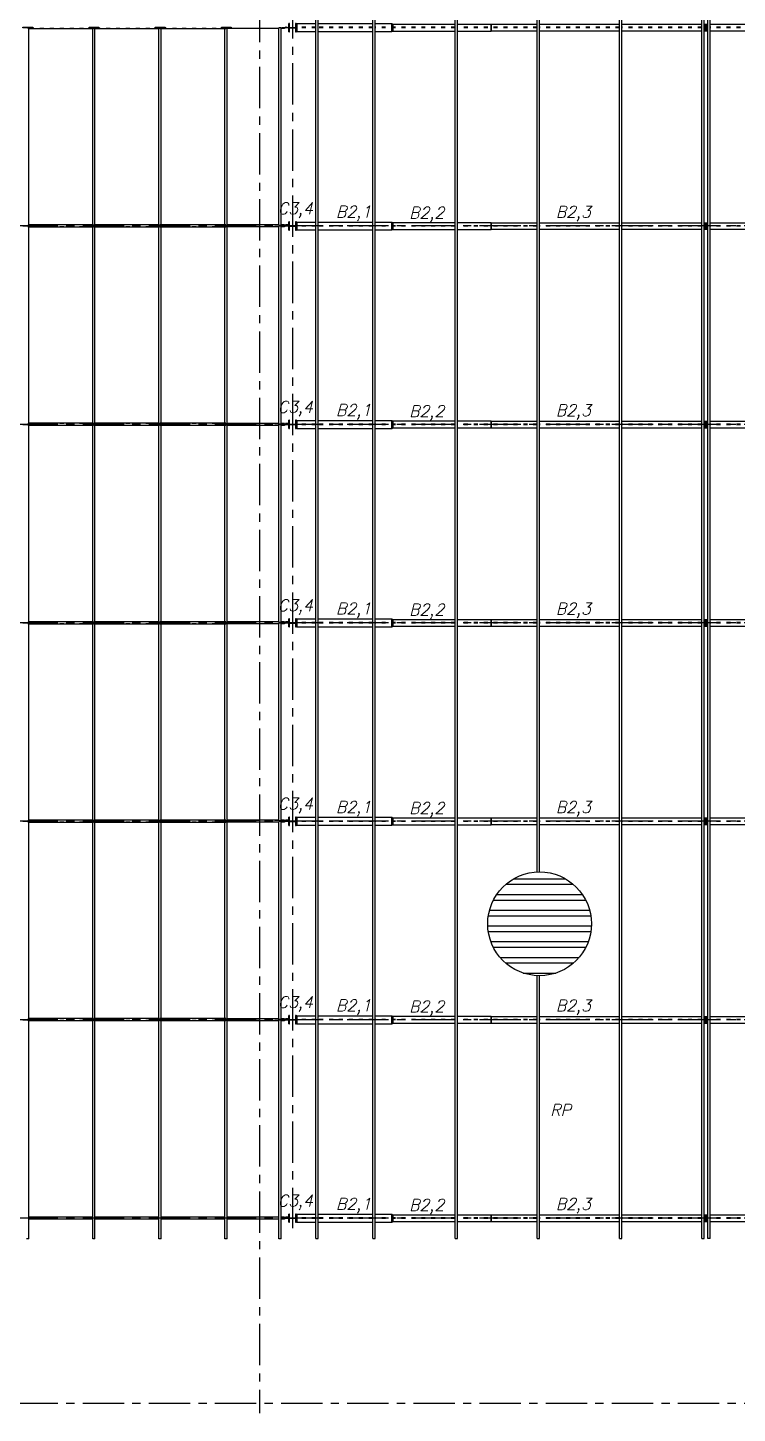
# Model space of a CAD drawing. Header units: inches. Extents: x -15 to 1885144, y -42615 to 866270.
# Drawn here: x 1692024 to 1713481, y 322515 to 364410 of the extents above; entities that cross this region are included whole.
import ezdxf

# ---------------------------------------------------------------- set-up
doc = ezdxf.new("R2010")
doc.units = ezdxf.units.IN
doc.header["$LTSCALE"] = 100
doc.header["$MEASUREMENT"] = 0
for name, pattern in [('CENTER', [2, 1.25, -0.25, 0.25, -0.25]), ('dash line', [30, 12, -18]), ('PHANTOM2', [1.25, 0.625, -0.125, 0.125, -0.125, 0.125, -0.125])]:
    doc.linetypes.add(name, pattern=pattern)
for name, color, linetype in [('axis', 8, 'PHANTOM2'), ('columns', 2, 'Continuous'), ('layout', 7, 'Continuous'), ('purlins', 4, 'Continuous'), ('text', 3, 'Continuous')]:
    doc.layers.add(name, color=color, linetype=linetype)
doc.styles.add('TEXT-3', font='ITALICT.shx', dxfattribs={"height": 350})

# ---------------------------------------------------------------- blocks, each defined once
blk = doc.blocks.new('*U1088')
at = {"layer": 'columns', "ltscale": 0.01}
for p, q in [((-110, 125), (-110, -125)), ((-90, 125), (-110, 125)), ((-110, -125), (-110, 125)), ((-90, -125), (-90, 125)), ((-90, 5), (90, 5)), ((-90, 5), (90, 5)), ((0, -5), (0, 5)), ((0, -5), (0, 5)), ((90, 125), (90, -125)), ((110, 125), (90, 125)), ((110, -125), (110, 125)), ((110, 125), (110, -125)), ((-110, -125), (-90, -125)), ((-90, -5), (90, -5)), ((-90, -5), (90, -5)), ((90, -125), (110, -125))]:
    blk.add_line(p, q, dxfattribs=at)
blk = doc.blocks.new('*U1089')
at = {"layer": 'columns', "color": 0, "linetype": 'ByBlock', "lineweight": -2, "transparency": 16777216}
for p in [(0, -24000), (0, -30000), (0, -36000), (0, -42000), (0, -48000), (0, -54000), (0, -60000)]:
    blk.add_blockref('*U1088', p, dxfattribs=at)
blk = doc.blocks.new('*U1117')
at = {"layer": 'layout', "ltscale": 0.01}
for p, q in [((150, 10), (-150, 10)), ((-150, 10), (-150, -10)), ((150, -10), (150, 10)), ((-150, -10), (150, -10))]:
    blk.add_line(p, q, dxfattribs=at)
blk = doc.blocks.new('*U1118')
at = {"layer": 'layout', "color": 0, "linetype": 'ByBlock', "lineweight": -2, "transparency": 16777216}
for p in [(0, 0), (2000, 0), (4000, 0), (6000, 0), (8000, 0), (10000, 0), (12000, 0), (14000, 0), (16000, 0), (18000, 0)]:
    blk.add_blockref('*U1117', p, dxfattribs=at)
blk = doc.blocks.new('*U1121')
at = {"layer": 'layout', "ltscale": 0.01}
for p, q in [((150, 10), (-150, 10)), ((-150, 10), (-150, -10)), ((150, -10), (150, 10)), ((-150, -10), (150, -10))]:
    blk.add_line(p, q, dxfattribs=at)
blk = doc.blocks.new('*U1122')
at = {"layer": 'layout', "color": 0, "linetype": 'ByBlock', "lineweight": -2, "transparency": 16777216}
for p in [(0, 0), (2000, 0), (4000, 0), (6000, 0), (8000, 0), (10000, 0), (12000, 0), (14000, 0), (16000, 0), (18000, 0)]:
    blk.add_blockref('*U1121', p, dxfattribs=at)
blk = doc.blocks.new('*U1125')
at = {"layer": 'layout', "ltscale": 0.01}
for p, q in [((150, 10), (-150, 10)), ((-150, 10), (-150, -10)), ((150, -10), (150, 10)), ((-150, -10), (150, -10))]:
    blk.add_line(p, q, dxfattribs=at)
blk = doc.blocks.new('*U1126')
at = {"layer": 'layout', "color": 0, "linetype": 'ByBlock', "lineweight": -2, "transparency": 16777216}
for p in [(0, 0), (2000, 0), (4000, 0), (6000, 0), (8000, 0), (10000, 0), (12000, 0), (14000, 0), (16000, 0), (18000, 0)]:
    blk.add_blockref('*U1125', p, dxfattribs=at)
blk = doc.blocks.new('*U1129')
at = {"layer": 'layout', "ltscale": 0.01}
for p, q in [((150, 10), (-150, 10)), ((-150, 10), (-150, -10)), ((150, -10), (150, 10)), ((-150, -10), (150, -10))]:
    blk.add_line(p, q, dxfattribs=at)
blk = doc.blocks.new('*U1130')
at = {"layer": 'layout', "color": 0, "linetype": 'ByBlock', "lineweight": -2, "transparency": 16777216}
for p in [(0, 0), (2000, 0), (4000, 0), (6000, 0), (8000, 0), (10000, 0), (12000, 0), (14000, 0), (16000, 0), (18000, 0)]:
    blk.add_blockref('*U1129', p, dxfattribs=at)
blk = doc.blocks.new('*U1133')
at = {"layer": 'layout', "ltscale": 0.01}
for p, q in [((150, 10), (-150, 10)), ((-150, 10), (-150, -10)), ((150, -10), (150, 10)), ((-150, -10), (150, -10))]:
    blk.add_line(p, q, dxfattribs=at)
blk = doc.blocks.new('*U1134')
at = {"layer": 'layout', "color": 0, "linetype": 'ByBlock', "lineweight": -2, "transparency": 16777216}
for p in [(0, 0), (2000, 0), (4000, 0), (6000, 0), (8000, 0), (10000, 0), (12000, 0), (14000, 0), (16000, 0), (18000, 0)]:
    blk.add_blockref('*U1133', p, dxfattribs=at)
blk = doc.blocks.new('*U1137')
at = {"layer": 'layout', "ltscale": 0.01}
for p, q in [((150, 10), (-150, 10)), ((-150, 10), (-150, -10)), ((150, -10), (150, 10)), ((-150, -10), (150, -10))]:
    blk.add_line(p, q, dxfattribs=at)
blk = doc.blocks.new('*U1138')
at = {"layer": 'layout', "color": 0, "linetype": 'ByBlock', "lineweight": -2, "transparency": 16777216}
for p in [(0, 0), (2000, 0), (4000, 0), (6000, 0), (8000, 0), (10000, 0), (12000, 0), (14000, 0), (16000, 0), (18000, 0)]:
    blk.add_blockref('*U1137', p, dxfattribs=at)
blk = doc.blocks.new('*U1161')
at = {"layer": 'purlins', "ltscale": 0.01}
blk.add_line((-35, 0), (35, 0), dxfattribs=at)
blk = doc.blocks.new('*U1162')
at = {"layer": 'purlins', "color": 0, "linetype": 'ByBlock', "lineweight": -2, "transparency": 16777216}
for p in [(0, 0), (2000, 0), (4000, 0), (6000, 0), (8000, 0), (10000, 0), (12000, 0), (14000, 0), (16000, 0)]:
    blk.add_blockref('*U1161', p, dxfattribs=at)
blk = doc.blocks.new('*U1166')
at = {"layer": 'layout', "ltscale": 0.1}
h = blk.add_hatch(dxfattribs=at)
h.set_pattern_fill('ANSI31', color=256)
h.set_pattern_definition([(45, (-1712454.37814, -394014.69525), (-0.088388347648, 0.088388347648), [])])
h.paths.add_polyline_path([(-12290, 85), (-12310, 85), (-12310, 65), (-12290, 65)])
h.paths.add_polyline_path([(-12290, 0), (-12310, 0), (-12310, -10), (-12290, -10)])
h.paths.add_polyline_path([(-12290, 10), (-12310, 10), (-12310, 0), (-12290, 0)])
h.paths.add_polyline_path([(-12290, -65), (-12310, -65), (-12310, -85), (-12290, -85)])
h = blk.add_hatch(color=256, dxfattribs=at)
h.dxf.hatch_style = 1
h.paths.add_polyline_path([(60, 70), (60, 50), (80, 50), (80, 70)])
h.paths.add_polyline_path([(80, -70), (80, -50), (60, -50), (60, -70)])
h = blk.add_hatch(color=256, dxfattribs=at)
h.dxf.hatch_style = 1
h.paths.add_polyline_path([(80, 70), (80, 50), (100, 50), (100, 70)])
h.paths.add_polyline_path([(100, -70), (100, -50), (80, -50), (80, -70)])
h = blk.add_hatch(dxfattribs=at)
h.set_pattern_fill('ANSI31', color=256, angle=-90)
h.set_pattern_definition([(315, (-381960.44354, 1724659.1123), (0.088388347648, 0.088388347648), [])])
h.paths.add_polyline_path([(12310, 65), (12310, 85), (12290, 85), (12290, 65)])
h.paths.add_polyline_path([(12290, -10), (12310, -10), (12310, 10), (12290, 10)])
h.paths.add_polyline_path([(12310, -65), (12290, -65), (12290, -85), (12310, -85)])
for p, q in [((-12310, -125), (-12310, 125)), ((-12310, 125), (-12290, 125)), ((-12290, 85), (-12310, 85)), ((-12290, 65), (-12310, 65)), ((-12290, 10), (-12310, 10)), ((-12290, 125), (-12290, -125)), ((60, -100), (60, 100)), ((60, 100), (80, 100)), ((60, 70), (80, 70)), ((60, 50), (80, 50)), ((80, 100), (80, -100)), ((80, -100), (80, 100)), ((80, 100), (100, 100)), ((80, 70), (100, 70)), ((80, 50), (100, 50)), ((100, 100), (100, -100)), ((12290, -120), (12290, 120)), ((12310, 85), (12290, 85)), ((12310, 65), (12290, 65)), ((12310, 10), (12290, 10)), ((12310, 120), (12310, -120)), ((-12290, -10), (-12310, -10)), ((-12290, -65), (-12310, -65)), ((-12290, -85), (-12310, -85)), ((-12290, -125), (-12310, -125)), ((60, -50), (80, -50)), ((60, -70), (80, -70)), ((80, -100), (60, -100)), ((80, -50), (100, -50)), ((80, -70), (100, -70)), ((100, -100), (80, -100)), ((12310, -10), (12290, -10)), ((12310, -65), (12290, -65)), ((12310, -85), (12290, -85))]:
    blk.add_line(p, q, dxfattribs=at)
at = {"layer": 'layout', "ltscale": 0.01}
for p, q in [((-12290, 120), (-11721, 120)), ((-11651, 120), (-9998, 120)), ((-9928, 120), (-9420, 120)), ((-9420, 120), (-9394, 105)), ((-9420, -120), (-9420, 120)), ((-9394, 105), (-7507, 105)), ((-9394, 105), (-9394, -105)), ((-7438, 105), (-6420, 105)), ((-6420, 105), (-6411, 100)), ((-6420, 105), (-6420, -105)), ((-6411, 100), (-5021, 100)), ((-6411, -100), (-6411, 100)), ((-4951, 100), (-2532, 100)), ((-2462, 100), (-44, 100)), ((26, 100), (134, 100)), ((80, -100), (80, 100)), ((203, 100), (2622, 100)), ((2692, 100), (5111, 100)), ((5181, 100), (5571, 100)), ((5580, 105), (5571, 100)), ((5571, 100), (5571, -100)), ((7599, 105), (5580, 105)), ((5580, -105), (5580, 105)), ((9554, 105), (7669, 105)), ((9580, 120), (9554, 105)), ((9554, 105), (9554, -105)), ((10088, 120), (9580, 120)), ((9580, 120), (9580, -120)), ((12150, 120), (10158, 120)), ((12310, 120), (12220, 120)), ((-12290, -120), (-11721, -120)), ((-11651, -120), (-9998, -120)), ((-9928, -120), (-9420, -120)), ((-9420, -120), (-9394, -105)), ((-9394, -105), (-7507, -105)), ((-7438, -105), (-6420, -105)), ((-6420, -105), (-6411, -100)), ((-6411, -100), (-5021, -100)), ((-4951, -100), (-2532, -100)), ((-2462, -100), (-44, -100)), ((26, -100), (134, -100)), ((203, -100), (2622, -100)), ((2692, -100), (5111, -100)), ((5181, -100), (5571, -100)), ((5580, -105), (5571, -100)), ((7599, -105), (5580, -105)), ((9554, -105), (7669, -105)), ((9580, -120), (9554, -105)), ((10088, -120), (9580, -120)), ((12150, -120), (10158, -120)), ((12310, -120), (12220, -120))]:
    blk.add_line(p, q, dxfattribs=at)
at = {"layer": 'layout', "linetype": 'dash line', "ltscale": 0.1}
for p, q in [((-11721, 7), (-12290, 7)), ((-9998, 7), (-11651, 7)), ((-7507, 7), (-9928, 7)), ((-5021, 7), (-7438, 7)), ((-2532, 7), (-4951, 7)), ((-44, 7), (-2462, 7)), ((60, 7), (26, 7)), ((134, 7), (100, 7)), ((2622, 7), (203, 7)), ((5111, 7), (2692, 7)), ((7599, 7), (5181, 7)), ((10088, 7), (7669, 7)), ((12150, 7), (10158, 7)), ((12310, 7), (12220, 7)), ((-11721, -8), (-12290, -8)), ((-9998, -8), (-11651, -8)), ((-7507, -8), (-9928, -8)), ((-5021, -8), (-7438, -8)), ((-2532, -8), (-4951, -8)), ((-44, -8), (-2462, -8)), ((60, -8), (26, -8)), ((134, -8), (100, -8)), ((2622, -8), (203, -8)), ((5111, -8), (2692, -8)), ((7599, -8), (5181, -8)), ((10088, -8), (7669, -8)), ((12150, -8), (10158, -8)), ((12310, -8), (12220, -8))]:
    blk.add_line(p, q, dxfattribs=at)
blk = doc.blocks.new('*U1167')
at = {"layer": 'layout', "color": 0, "linetype": 'ByBlock', "lineweight": -2, "transparency": 16777216}
for p in [(0, -24000), (0, -30000), (0, -36000), (0, -42000), (0, -48000), (0, -54000), (0, -60000)]:
    blk.add_blockref('*U1166', p, dxfattribs=at)
blk = doc.blocks.new('*U1172')
at = {"layer": 'text', "linetype": 'Continuous', "style": 'TEXT-3'}
for s, p in [('C3,4', (-12215, -77)), ('B2,1', (-10452, -173)), ('B2,2', (-8243, -206)), ('B2,3', (-3808, -178)), ('B2,4', (3380, -125)), ('B2,5', (6810, -177)), ('B2,1', (10981, -173))]:
    blk.add_text(s, height=350, dxfattribs=at).set_placement(p)
blk = doc.blocks.new('*U1173')
at = {"layer": 'text', "color": 0, "linetype": 'ByBlock', "lineweight": -2, "transparency": 16777216}
for p in [(0, -30000), (0, -36000), (0, -42000), (0, -48000), (0, -54000), (0, -60000)]:
    blk.add_blockref('*U1172', p, dxfattribs=at)

msp = doc.modelspace()

# ---------------------------------------------------------------- hatches: boundary and pattern name
at = {"layer": 'layout', "ltscale": 0.01}
h = msp.add_hatch(color=256, dxfattribs=at)
h.dxf.hatch_style = 1
h.paths.add_polyline_path([(1699899.378, 364414.695), (1699883.378, 364414.695), (1699883.378, 364404.695), (1699899.378, 364404.695)])
h.paths.add_polyline_path([(1699899.378, 364424.695), (1699883.378, 364424.695), (1699883.378, 364414.695), (1699899.378, 364414.695)])
h.paths.add_polyline_path([(1699899.378, 364444.695), (1699883.378, 364444.695), (1699883.378, 364424.695), (1699899.378, 364424.695)])
h.paths.add_polyline_path([(1699849.378, 364444.695), (1699833.378, 364444.695), (1699833.378, 364424.695), (1699849.378, 364424.695)])
h.paths.add_polyline_path([(1699849.378, 364414.695), (1699833.378, 364414.695), (1699833.378, 364404.695), (1699849.378, 364404.695)])
h.paths.add_polyline_path([(1699849.378, 364424.695), (1699833.378, 364424.695), (1699833.378, 364414.695), (1699849.378, 364414.695)])
h = msp.add_hatch(color=256, dxfattribs=at)
h.dxf.hatch_style = 1
h.paths.add_polyline_path([(1699899.378, 358414.695), (1699883.378, 358414.695), (1699883.378, 358404.695), (1699899.378, 358404.695)])
h.paths.add_polyline_path([(1699899.378, 358424.695), (1699883.378, 358424.695), (1699883.378, 358414.695), (1699899.378, 358414.695)])
h.paths.add_polyline_path([(1699899.378, 358444.695), (1699883.378, 358444.695), (1699883.378, 358424.695), (1699899.378, 358424.695)])
h.paths.add_polyline_path([(1699849.378, 358444.695), (1699833.378, 358444.695), (1699833.378, 358424.695), (1699849.378, 358424.695)])
h.paths.add_polyline_path([(1699849.378, 358414.695), (1699833.378, 358414.695), (1699833.378, 358404.695), (1699849.378, 358404.695)])
h.paths.add_polyline_path([(1699849.378, 358424.695), (1699833.378, 358424.695), (1699833.378, 358414.695), (1699849.378, 358414.695)])
h = msp.add_hatch(color=256, dxfattribs=at)
h.dxf.hatch_style = 1
h.paths.add_polyline_path([(1699899.378, 352414.695), (1699883.378, 352414.695), (1699883.378, 352404.695), (1699899.378, 352404.695)])
h.paths.add_polyline_path([(1699899.378, 352424.695), (1699883.378, 352424.695), (1699883.378, 352414.695), (1699899.378, 352414.695)])
h.paths.add_polyline_path([(1699899.378, 352444.695), (1699883.378, 352444.695), (1699883.378, 352424.695), (1699899.378, 352424.695)])
h.paths.add_polyline_path([(1699849.378, 352444.695), (1699833.378, 352444.695), (1699833.378, 352424.695), (1699849.378, 352424.695)])
h.paths.add_polyline_path([(1699849.378, 352414.695), (1699833.378, 352414.695), (1699833.378, 352404.695), (1699849.378, 352404.695)])
h.paths.add_polyline_path([(1699849.378, 352424.695), (1699833.378, 352424.695), (1699833.378, 352414.695), (1699849.378, 352414.695)])
h = msp.add_hatch(color=256, dxfattribs=at)
h.dxf.hatch_style = 1
h.paths.add_polyline_path([(1699899.378, 346414.695), (1699883.378, 346414.695), (1699883.378, 346404.695), (1699899.378, 346404.695)])
h.paths.add_polyline_path([(1699899.378, 346424.695), (1699883.378, 346424.695), (1699883.378, 346414.695), (1699899.378, 346414.695)])
h.paths.add_polyline_path([(1699899.378, 346444.695), (1699883.378, 346444.695), (1699883.378, 346424.695), (1699899.378, 346424.695)])
h.paths.add_polyline_path([(1699849.378, 346444.695), (1699833.378, 346444.695), (1699833.378, 346424.695), (1699849.378, 346424.695)])
h.paths.add_polyline_path([(1699849.378, 346414.695), (1699833.378, 346414.695), (1699833.378, 346404.695), (1699849.378, 346404.695)])
h.paths.add_polyline_path([(1699849.378, 346424.695), (1699833.378, 346424.695), (1699833.378, 346414.695), (1699849.378, 346414.695)])
h = msp.add_hatch(color=256, dxfattribs=at)
h.dxf.hatch_style = 1
h.paths.add_polyline_path([(1699899.378, 340414.695), (1699883.378, 340414.695), (1699883.378, 340404.695), (1699899.378, 340404.695)])
h.paths.add_polyline_path([(1699899.378, 340424.695), (1699883.378, 340424.695), (1699883.378, 340414.695), (1699899.378, 340414.695)])
h.paths.add_polyline_path([(1699899.378, 340444.695), (1699883.378, 340444.695), (1699883.378, 340424.695), (1699899.378, 340424.695)])
h.paths.add_polyline_path([(1699849.378, 340444.695), (1699833.378, 340444.695), (1699833.378, 340424.695), (1699849.378, 340424.695)])
h.paths.add_polyline_path([(1699849.378, 340414.695), (1699833.378, 340414.695), (1699833.378, 340404.695), (1699849.378, 340404.695)])
h.paths.add_polyline_path([(1699849.378, 340424.695), (1699833.378, 340424.695), (1699833.378, 340414.695), (1699849.378, 340414.695)])
h = msp.add_hatch(dxfattribs=at)
h.set_pattern_fill('STEEL', color=256, scale=3802.420809, angle=135)
h.set_pattern_definition([(180, (1095667, 204641.6), (-4e-14, -475.3026), []), (180, (1095498.97, 204473.55), (-4e-14, -475.3026), [])])
h.paths.add_polyline_path([(1705934.287, 337314.695, 1), (1709072.411, 337314.695, 1)])
edge = h.paths.add_edge_path(flags=0)
edge.add_arc((1707503.349, 337314.695), 1569.062, 92.5452549, 180)
edge.add_arc((1707503.349, 337314.695), 1569.062, 180, 267.4547451)
edge.add_line((1707433.669, 335747.181), (1707433.669, 338882.21))
h = msp.add_hatch(color=256, dxfattribs=at)
h.dxf.hatch_style = 1
h.paths.add_polyline_path([(1699899.378, 334414.695), (1699883.378, 334414.695), (1699883.378, 334404.695), (1699899.378, 334404.695)])
h.paths.add_polyline_path([(1699899.378, 334424.695), (1699883.378, 334424.695), (1699883.378, 334414.695), (1699899.378, 334414.695)])
h.paths.add_polyline_path([(1699899.378, 334444.695), (1699883.378, 334444.695), (1699883.378, 334424.695), (1699899.378, 334424.695)])
h.paths.add_polyline_path([(1699849.378, 334444.695), (1699833.378, 334444.695), (1699833.378, 334424.695), (1699849.378, 334424.695)])
h.paths.add_polyline_path([(1699849.378, 334414.695), (1699833.378, 334414.695), (1699833.378, 334404.695), (1699849.378, 334404.695)])
h.paths.add_polyline_path([(1699849.378, 334424.695), (1699833.378, 334424.695), (1699833.378, 334414.695), (1699849.378, 334414.695)])
h = msp.add_hatch(color=256, dxfattribs=at)
h.dxf.hatch_style = 1
h.paths.add_polyline_path([(1699899.378, 328414.695), (1699883.378, 328414.695), (1699883.378, 328404.695), (1699899.378, 328404.695)])
h.paths.add_polyline_path([(1699899.378, 328424.695), (1699883.378, 328424.695), (1699883.378, 328414.695), (1699899.378, 328414.695)])
h.paths.add_polyline_path([(1699899.378, 328444.695), (1699883.378, 328444.695), (1699883.378, 328424.695), (1699899.378, 328424.695)])
h.paths.add_polyline_path([(1699849.378, 328444.695), (1699833.378, 328444.695), (1699833.378, 328424.695), (1699849.378, 328424.695)])
h.paths.add_polyline_path([(1699849.378, 328414.695), (1699833.378, 328414.695), (1699833.378, 328404.695), (1699849.378, 328404.695)])
h.paths.add_polyline_path([(1699849.378, 328424.695), (1699833.378, 328424.695), (1699833.378, 328414.695), (1699849.378, 328414.695)])

# ---------------------------------------------------------------- linework, layer by layer
at = {"layer": 'axis', "linetype": 'CENTER', "ltscale": 10}
for p, q in [((1699034.346, 401222.551), (1699034.378, 322514.695)), ((1700034.378, 399335.821), (1700034.378, 328114.695)), ((1734936.993, 358414.695), (1628025.176, 358414.695)), ((1734936.993, 358414.695), (1628025.176, 358414.695)), ((1734936.993, 358414.695), (1628025.176, 358414.695)), ((1734936.993, 358414.695), (1628025.176, 358414.695)), ((1734936.993, 352414.695), (1628025.176, 352414.695)), ((1734936.993, 352414.695), (1628025.176, 352414.695)), ((1734936.993, 352414.695), (1628025.176, 352414.695)), ((1734936.993, 352414.695), (1628025.176, 352414.695)), ((1734936.993, 346414.695), (1628025.176, 346414.695)), ((1734936.993, 346414.695), (1628025.176, 346414.695)), ((1734936.993, 346414.695), (1628025.176, 346414.695)), ((1734936.993, 346414.695), (1628025.176, 346414.695)), ((1734936.993, 340414.695), (1628025.176, 340414.695)), ((1734936.993, 340414.695), (1628025.176, 340414.695)), ((1734936.993, 340414.695), (1628025.176, 340414.695)), ((1734936.993, 340414.695), (1628025.176, 340414.695)), ((1734936.993, 334414.695), (1628025.176, 334414.695)), ((1734936.993, 334414.695), (1628025.176, 334414.695)), ((1734936.993, 334414.695), (1628025.176, 334414.695)), ((1734936.993, 334414.695), (1628025.176, 334414.695)), ((1734936.993, 328414.695), (1628025.176, 328414.695)), ((1734936.993, 328414.695), (1628025.176, 328414.695)), ((1734936.993, 328414.695), (1628025.176, 328414.695)), ((1734936.993, 328414.695), (1628025.176, 328414.695)), ((1734936.993, 322814.695), (1628025.176, 322814.695))]:
    msp.add_line(p, q, dxfattribs=at)
at = {"layer": 'layout', "ltscale": 0.01}
for p, q in [((1692034.378, 364404.695), (1692034.378, 364379.695)), ((1694014.378, 364404.695), (1694014.378, 364379.695)), ((1694034.378, 364404.695), (1694034.378, 364379.695)), ((1696014.378, 364404.695), (1696014.378, 364379.695)), ((1696034.378, 364404.695), (1696034.378, 364379.695)), ((1698019.378, 364404.695), (1698019.378, 364379.695)), ((1698039.378, 364404.695), (1698039.378, 364384.695)), ((1699724.378, 364404.695), (1699724.378, 364424.695)), ((1699915.378, 364404.695), (1699724.378, 364404.695)), ((1699784.378, 364404.695), (1699784.378, 364384.695)), ((1699833.378, 364444.695), (1699833.378, 364404.695)), ((1692034.378, 358449.695), (1692034.378, 358424.695)), ((1692034.378, 358404.695), (1692034.378, 358379.695)), ((1694014.378, 358449.695), (1694014.378, 358424.695)), ((1694014.378, 358404.695), (1694014.378, 358379.695)), ((1694034.378, 358449.695), (1694034.378, 358424.695)), ((1694034.378, 358404.695), (1694034.378, 358379.695)), ((1696014.378, 358449.695), (1696014.378, 358424.695)), ((1696014.378, 358404.695), (1696014.378, 358379.695)), ((1696034.378, 358449.695), (1696034.378, 358424.695)), ((1696034.378, 358404.695), (1696034.378, 358379.695)), ((1698019.378, 358449.695), (1698019.378, 358424.695)), ((1698019.378, 358404.695), (1698019.378, 358379.695)), ((1698039.378, 358444.695), (1698039.378, 358424.695)), ((1698039.378, 358404.695), (1698039.378, 358384.695)), ((1699915.378, 358424.695), (1699724.378, 358424.695)), ((1699724.378, 358404.695), (1699724.378, 358424.695)), ((1699915.378, 358404.695), (1699724.378, 358404.695)), ((1699784.378, 358444.695), (1699784.378, 358424.695)), ((1699784.378, 358404.695), (1699784.378, 358384.695)), ((1699924.378, 358444.695), (1699817.378, 358444.695)), ((1699924.378, 358424.695), (1699817.378, 358424.695)), ((1699833.378, 358444.695), (1699833.378, 358404.695)), ((1692034.378, 352449.695), (1692034.378, 352424.695)), ((1692034.378, 352404.695), (1692034.378, 352379.695)), ((1694014.378, 352449.695), (1694014.378, 352424.695)), ((1694014.378, 352404.695), (1694014.378, 352379.695)), ((1694034.378, 352449.695), (1694034.378, 352424.695)), ((1694034.378, 352404.695), (1694034.378, 352379.695)), ((1696014.378, 352449.695), (1696014.378, 352424.695)), ((1696014.378, 352404.695), (1696014.378, 352379.695)), ((1696034.378, 352449.695), (1696034.378, 352424.695)), ((1696034.378, 352404.695), (1696034.378, 352379.695)), ((1698019.378, 352449.695), (1698019.378, 352424.695)), ((1698019.378, 352404.695), (1698019.378, 352379.695)), ((1698039.378, 352444.695), (1698039.378, 352424.695)), ((1698039.378, 352404.695), (1698039.378, 352384.695)), ((1699915.378, 352424.695), (1699724.378, 352424.695)), ((1699724.378, 352404.695), (1699724.378, 352424.695)), ((1699915.378, 352404.695), (1699724.378, 352404.695)), ((1699784.378, 352444.695), (1699784.378, 352424.695)), ((1699784.378, 352404.695), (1699784.378, 352384.695)), ((1699924.378, 352444.695), (1699817.378, 352444.695)), ((1699924.378, 352424.695), (1699817.378, 352424.695)), ((1699833.378, 352444.695), (1699833.378, 352404.695)), ((1692034.378, 346449.695), (1692034.378, 346424.695)), ((1692034.378, 346404.695), (1692034.378, 346379.695)), ((1694014.378, 346449.695), (1694014.378, 346424.695)), ((1694014.378, 346404.695), (1694014.378, 346379.695)), ((1694034.378, 346449.695), (1694034.378, 346424.695)), ((1694034.378, 346404.695), (1694034.378, 346379.695)), ((1696014.378, 346449.695), (1696014.378, 346424.695)), ((1696014.378, 346404.695), (1696014.378, 346379.695)), ((1696034.378, 346449.695), (1696034.378, 346424.695)), ((1696034.378, 346404.695), (1696034.378, 346379.695)), ((1698019.378, 346449.695), (1698019.378, 346424.695)), ((1698019.378, 346404.695), (1698019.378, 346379.695)), ((1698039.378, 346444.695), (1698039.378, 346424.695)), ((1698039.378, 346404.695), (1698039.378, 346384.695)), ((1699915.378, 346424.695), (1699724.378, 346424.695)), ((1699724.378, 346404.695), (1699724.378, 346424.695)), ((1699915.378, 346404.695), (1699724.378, 346404.695)), ((1699784.378, 346444.695), (1699784.378, 346424.695)), ((1699784.378, 346404.695), (1699784.378, 346384.695)), ((1699924.378, 346444.695), (1699817.378, 346444.695)), ((1699924.378, 346424.695), (1699817.378, 346424.695)), ((1699833.378, 346444.695), (1699833.378, 346404.695)), ((1692034.378, 340449.695), (1692034.378, 340424.695)), ((1692034.378, 340404.695), (1692034.378, 340379.695)), ((1694014.378, 340449.695), (1694014.378, 340424.695)), ((1694014.378, 340404.695), (1694014.378, 340379.695)), ((1694034.378, 340449.695), (1694034.378, 340424.695)), ((1694034.378, 340404.695), (1694034.378, 340379.695)), ((1696014.378, 340449.695), (1696014.378, 340424.695)), ((1696014.378, 340404.695), (1696014.378, 340379.695)), ((1696034.378, 340449.695), (1696034.378, 340424.695)), ((1696034.378, 340404.695), (1696034.378, 340379.695)), ((1698019.378, 340449.695), (1698019.378, 340424.695)), ((1698019.378, 340404.695), (1698019.378, 340379.695)), ((1698039.378, 340444.695), (1698039.378, 340424.695)), ((1698039.378, 340404.695), (1698039.378, 340384.695)), ((1699915.378, 340424.695), (1699724.378, 340424.695)), ((1699724.378, 340404.695), (1699724.378, 340424.695)), ((1699915.378, 340404.695), (1699724.378, 340404.695)), ((1699784.378, 340444.695), (1699784.378, 340424.695)), ((1699784.378, 340404.695), (1699784.378, 340384.695)), ((1699924.378, 340444.695), (1699817.378, 340444.695)), ((1699924.378, 340424.695), (1699817.378, 340424.695)), ((1699833.378, 340444.695), (1699833.378, 340404.695)), ((1692034.378, 334449.695), (1692034.378, 334424.695)), ((1692034.378, 334404.695), (1692034.378, 334379.695)), ((1694014.378, 334449.695), (1694014.378, 334424.695)), ((1694014.378, 334404.695), (1694014.378, 334379.695)), ((1694034.378, 334449.695), (1694034.378, 334424.695)), ((1694034.378, 334404.695), (1694034.378, 334379.695)), ((1696014.378, 334449.695), (1696014.378, 334424.695)), ((1696014.378, 334404.695), (1696014.378, 334379.695)), ((1696034.378, 334449.695), (1696034.378, 334424.695)), ((1696034.378, 334404.695), (1696034.378, 334379.695)), ((1698019.378, 334449.695), (1698019.378, 334424.695)), ((1698019.378, 334404.695), (1698019.378, 334379.695)), ((1698039.378, 334444.695), (1698039.378, 334424.695)), ((1698039.378, 334404.695), (1698039.378, 334384.695)), ((1699915.378, 334424.695), (1699724.378, 334424.695)), ((1699724.378, 334404.695), (1699724.378, 334424.695)), ((1699915.378, 334404.695), (1699724.378, 334404.695)), ((1699784.378, 334444.695), (1699784.378, 334424.695)), ((1699784.378, 334404.695), (1699784.378, 334384.695)), ((1699924.378, 334444.695), (1699817.378, 334444.695)), ((1699924.378, 334424.695), (1699817.378, 334424.695)), ((1699833.378, 334444.695), (1699833.378, 334404.695)), ((1699849.378, 334444.695), (1699849.378, 334404.695)), ((1699883.378, 334444.695), (1699883.378, 334404.695)), ((1699899.378, 334444.695), (1699899.378, 334404.695)), ((1692058.789, 328424.695), (1692179.378, 328424.695)), ((1692179.378, 328404.695), (1692058.789, 328404.695)), ((1692179.378, 328424.695), (1692179.378, 328404.695)), ((1693879.378, 328424.695), (1693988.912, 328424.695)), ((1693879.378, 328404.695), (1693879.378, 328424.695)), ((1693988.912, 328404.695), (1693879.378, 328404.695)), ((1694058.789, 328424.695), (1694179.378, 328424.695)), ((1694179.378, 328404.695), (1694058.789, 328404.695)), ((1694179.378, 328424.695), (1694179.378, 328404.695)), ((1695879.378, 328424.695), (1695988.912, 328424.695)), ((1695879.378, 328404.695), (1695879.378, 328424.695)), ((1695988.912, 328404.695), (1695879.378, 328404.695)), ((1696058.789, 328424.695), (1696179.378, 328424.695)), ((1696179.378, 328404.695), (1696058.789, 328404.695)), ((1696179.378, 328424.695), (1696179.378, 328404.695)), ((1697879.378, 328424.695), (1697988.912, 328424.695)), ((1697879.378, 328404.695), (1697879.378, 328424.695)), ((1697988.912, 328404.695), (1697879.378, 328404.695)), ((1698058.789, 328424.695), (1698179.378, 328424.695)), ((1698179.378, 328404.695), (1698058.789, 328404.695)), ((1698179.378, 328424.695), (1698179.378, 328404.695)), ((1699915.378, 328424.695), (1699724.378, 328424.695)), ((1699724.378, 328404.695), (1699724.378, 328424.695)), ((1699915.378, 328404.695), (1699724.378, 328404.695)), ((1699784.378, 328444.695), (1699784.378, 328424.695)), ((1699784.378, 328404.695), (1699784.378, 328384.695)), ((1699924.378, 328444.695), (1699817.378, 328444.695)), ((1699924.378, 328424.695), (1699817.378, 328424.695)), ((1699833.378, 328444.695), (1699833.378, 328404.695)), ((1699849.378, 328444.695), (1699849.378, 328404.695)), ((1699883.378, 328444.695), (1699883.378, 328404.695)), ((1699899.378, 328444.695), (1699899.378, 328404.695))]:
    msp.add_line(p, q, dxfattribs=at)
at = {"layer": 'layout', "linetype": 'dash line', "ltscale": 0.1}
for p, q in [((1694014.378, 364384.695), (1692034.378, 364384.695)), ((1696014.378, 364384.695), (1694034.378, 364384.695)), ((1698019.378, 364384.695), (1696034.378, 364384.695)), ((1699618.136, 364388.695), (1698039.378, 364388.695)), ((1699784.378, 364388.695), (1699688.039, 364388.695)), ((1694014.378, 358444.695), (1692034.378, 358444.695)), ((1694014.378, 358384.695), (1692034.378, 358384.695)), ((1696014.378, 358444.695), (1694034.378, 358444.695)), ((1696014.378, 358384.695), (1694034.378, 358384.695)), ((1698019.378, 358444.695), (1696034.378, 358444.695)), ((1698019.378, 358384.695), (1696034.378, 358384.695)), ((1699618.136, 358440.695), (1698039.378, 358440.695)), ((1699618.136, 358388.695), (1698039.378, 358388.695)), ((1699784.378, 358440.695), (1699688.039, 358440.695)), ((1699784.378, 358388.695), (1699688.039, 358388.695)), ((1694014.378, 352444.695), (1692034.378, 352444.695)), ((1694014.378, 352384.695), (1692034.378, 352384.695)), ((1696014.378, 352444.695), (1694034.378, 352444.695)), ((1696014.378, 352384.695), (1694034.378, 352384.695)), ((1698019.378, 352444.695), (1696034.378, 352444.695)), ((1698019.378, 352384.695), (1696034.378, 352384.695)), ((1699618.136, 352440.695), (1698039.378, 352440.695)), ((1699618.136, 352388.695), (1698039.378, 352388.695)), ((1699784.378, 352440.695), (1699688.039, 352440.695)), ((1699784.378, 352388.695), (1699688.039, 352388.695)), ((1694014.378, 346444.695), (1692034.378, 346444.695)), ((1694014.378, 346384.695), (1692034.378, 346384.695)), ((1696014.378, 346444.695), (1694034.378, 346444.695)), ((1696014.378, 346384.695), (1694034.378, 346384.695)), ((1698019.378, 346444.695), (1696034.378, 346444.695)), ((1698019.378, 346384.695), (1696034.378, 346384.695)), ((1699618.136, 346440.695), (1698039.378, 346440.695)), ((1699618.136, 346388.695), (1698039.378, 346388.695)), ((1699784.378, 346440.695), (1699688.039, 346440.695)), ((1699784.378, 346388.695), (1699688.039, 346388.695)), ((1694014.378, 340444.695), (1692034.378, 340444.695)), ((1694014.378, 340384.695), (1692034.378, 340384.695)), ((1696014.378, 340444.695), (1694034.378, 340444.695)), ((1696014.378, 340384.695), (1694034.378, 340384.695)), ((1698019.378, 340444.695), (1696034.378, 340444.695)), ((1698019.378, 340384.695), (1696034.378, 340384.695)), ((1699618.136, 340440.695), (1698039.378, 340440.695)), ((1699618.136, 340388.695), (1698039.378, 340388.695)), ((1699784.378, 340440.695), (1699688.039, 340440.695)), ((1699784.378, 340388.695), (1699688.039, 340388.695)), ((1694014.378, 334444.695), (1692034.378, 334444.695)), ((1694014.378, 334384.695), (1692034.378, 334384.695)), ((1696014.378, 334444.695), (1694034.378, 334444.695)), ((1696014.378, 334384.695), (1694034.378, 334384.695)), ((1698019.378, 334444.695), (1696034.378, 334444.695)), ((1698019.378, 334384.695), (1696034.378, 334384.695)), ((1699618.136, 334440.695), (1698039.378, 334440.695)), ((1699618.136, 334388.695), (1698039.378, 334388.695)), ((1699784.378, 334440.695), (1699688.039, 334440.695)), ((1699784.378, 334388.695), (1699688.039, 334388.695)), ((1693988.912, 328444.695), (1692058.789, 328444.695)), ((1693988.912, 328384.695), (1692058.789, 328384.695)), ((1695988.912, 328444.695), (1694058.789, 328444.695)), ((1695988.912, 328384.695), (1694058.789, 328384.695)), ((1697988.912, 328444.695), (1696058.789, 328444.695)), ((1697988.912, 328384.695), (1696058.789, 328384.695)), ((1699618.136, 328440.695), (1698058.789, 328440.695)), ((1699618.136, 328388.695), (1698058.789, 328388.695)), ((1699784.378, 328440.695), (1699688.039, 328440.695)), ((1699784.378, 328388.695), (1699688.039, 328388.695))]:
    msp.add_line(p, q, dxfattribs=at)
at = {"layer": 'layout'}
for p, q in [((1694014.378, 364379.695), (1692034.378, 364379.695)), ((1696014.378, 364379.695), (1694034.378, 364379.695)), ((1698019.378, 364379.695), (1696034.378, 364379.695)), ((1699618.136, 364384.695), (1698039.378, 364384.695)), ((1699784.378, 364384.695), (1699688.039, 364384.695)), ((1694014.378, 358449.695), (1692034.378, 358449.695)), ((1694014.378, 358379.695), (1692034.378, 358379.695)), ((1696014.378, 358449.695), (1694034.378, 358449.695)), ((1696014.378, 358379.695), (1694034.378, 358379.695)), ((1698019.378, 358449.695), (1696034.378, 358449.695)), ((1698019.378, 358379.695), (1696034.378, 358379.695)), ((1699618.136, 358444.695), (1698039.378, 358444.695)), ((1699618.136, 358384.695), (1698039.378, 358384.695)), ((1699784.378, 358444.695), (1699688.039, 358444.695)), ((1699784.378, 358384.695), (1699688.039, 358384.695)), ((1694014.378, 352449.695), (1692034.378, 352449.695)), ((1694014.378, 352379.695), (1692034.378, 352379.695)), ((1696014.378, 352449.695), (1694034.378, 352449.695)), ((1696014.378, 352379.695), (1694034.378, 352379.695)), ((1698019.378, 352449.695), (1696034.378, 352449.695)), ((1698019.378, 352379.695), (1696034.378, 352379.695)), ((1699618.136, 352444.695), (1698039.378, 352444.695)), ((1699618.136, 352384.695), (1698039.378, 352384.695)), ((1699784.378, 352444.695), (1699688.039, 352444.695)), ((1699784.378, 352384.695), (1699688.039, 352384.695)), ((1694014.378, 346449.695), (1692034.378, 346449.695)), ((1694014.378, 346379.695), (1692034.378, 346379.695)), ((1696014.378, 346449.695), (1694034.378, 346449.695)), ((1696014.378, 346379.695), (1694034.378, 346379.695)), ((1698019.378, 346449.695), (1696034.378, 346449.695)), ((1698019.378, 346379.695), (1696034.378, 346379.695)), ((1699618.136, 346444.695), (1698039.378, 346444.695)), ((1699618.136, 346384.695), (1698039.378, 346384.695)), ((1699784.378, 346444.695), (1699688.039, 346444.695)), ((1699784.378, 346384.695), (1699688.039, 346384.695)), ((1694014.378, 340449.695), (1692034.378, 340449.695)), ((1694014.378, 340379.695), (1692034.378, 340379.695)), ((1696014.378, 340449.695), (1694034.378, 340449.695)), ((1696014.378, 340379.695), (1694034.378, 340379.695)), ((1698019.378, 340449.695), (1696034.378, 340449.695)), ((1698019.378, 340379.695), (1696034.378, 340379.695)), ((1699618.136, 340444.695), (1698039.378, 340444.695)), ((1699618.136, 340384.695), (1698039.378, 340384.695)), ((1699784.378, 340444.695), (1699688.039, 340444.695)), ((1699784.378, 340384.695), (1699688.039, 340384.695)), ((1694014.378, 334449.695), (1692034.378, 334449.695)), ((1694014.378, 334379.695), (1692034.378, 334379.695)), ((1696014.378, 334449.695), (1694034.378, 334449.695)), ((1696014.378, 334379.695), (1694034.378, 334379.695)), ((1698019.378, 334449.695), (1696034.378, 334449.695)), ((1698019.378, 334379.695), (1696034.378, 334379.695)), ((1699618.136, 334444.695), (1698039.378, 334444.695)), ((1699618.136, 334384.695), (1698039.378, 334384.695)), ((1699784.378, 334444.695), (1699688.039, 334444.695)), ((1699784.378, 334384.695), (1699688.039, 334384.695)), ((1693988.912, 328449.695), (1692058.789, 328449.695)), ((1693988.912, 328379.695), (1692058.789, 328379.695)), ((1695988.912, 328449.695), (1694058.789, 328449.695)), ((1695988.912, 328379.695), (1694058.789, 328379.695)), ((1697988.912, 328449.695), (1696058.789, 328449.695)), ((1697988.912, 328379.695), (1696058.789, 328379.695)), ((1699618.136, 328444.695), (1698058.789, 328444.695)), ((1699618.136, 328384.695), (1698058.789, 328384.695)), ((1699784.378, 328444.695), (1699688.039, 328444.695)), ((1699784.378, 328384.695), (1699688.039, 328384.695))]:
    msp.add_line(p, q, dxfattribs=at)
at = {"layer": 'layout', "linetype": 'dash line', "ltscale": 0.01}
for p, q in [((1699817.378, 358444.695), (1699817.378, 358424.695)), ((1699817.378, 352444.695), (1699817.378, 352424.695)), ((1699817.378, 346444.695), (1699817.378, 346424.695)), ((1699817.378, 340444.695), (1699817.378, 340424.695)), ((1699817.378, 334444.695), (1699817.378, 334424.695)), ((1699915.378, 334424.695), (1699915.378, 334404.695)), ((1699817.378, 328444.695), (1699817.378, 328424.695)), ((1699915.378, 328424.695), (1699915.378, 328404.695))]:
    msp.add_line(p, q, dxfattribs=at)
at = {"layer": 'layout', "ltscale": 0.01}
msp.add_circle((1707503.349, 337314.695), 1569.062, dxfattribs=at)
at = {"layer": 'purlins', "ltscale": 0.01}
for p, q in [((1700733.724, 364294.695), (1700733.724, 370294.695)), ((1700803.404, 364294.695), (1700803.404, 370294.695)), ((1702456.618, 364294.695), (1702456.618, 370294.695)), ((1702526.298, 364294.695), (1702526.298, 370294.695)), ((1704947.101, 364309.695), (1704947.101, 370309.695)), ((1705016.781, 364309.695), (1705016.781, 370309.695)), ((1707433.669, 364314.695), (1707433.669, 370314.695)), ((1707503.349, 364314.695), (1707503.349, 370314.695)), ((1709922.228, 364314.695), (1709922.228, 370314.695)), ((1709991.908, 364314.695), (1709991.908, 370314.695)), ((1712410.787, 364314.695), (1712410.787, 370314.695)), ((1712480.467, 364314.695), (1712480.467, 370314.695)), ((1712588.223, 364314.695), (1712588.223, 370314.695)), ((1712657.902, 364314.695), (1712657.902, 370314.695)), ((1692058.789, 358449.695), (1692058.789, 364404.695)), ((1693988.912, 358449.695), (1693988.912, 364404.695)), ((1694058.789, 358449.695), (1694058.789, 364404.695)), ((1695988.912, 358449.695), (1695988.912, 364404.695)), ((1696058.789, 358449.695), (1696058.789, 364404.695)), ((1697988.912, 358449.695), (1697988.912, 364404.695)), ((1698058.789, 358444.695), (1698058.789, 364404.695)), ((1699618.136, 358444.695), (1699618.136, 364404.695)), ((1699688.039, 364404.695), (1699618.136, 364404.695)), ((1699688.039, 358444.695), (1699688.039, 364404.695)), ((1700733.724, 358294.695), (1700733.724, 364294.695)), ((1700803.404, 358294.695), (1700803.404, 364294.695)), ((1702456.618, 358294.695), (1702456.618, 364294.695)), ((1702526.298, 358294.695), (1702526.298, 364294.695)), ((1704947.101, 358309.695), (1704947.101, 364309.695)), ((1705016.781, 358309.695), (1705016.781, 364309.695)), ((1707433.669, 358314.695), (1707433.669, 364314.695)), ((1707503.349, 358314.695), (1707503.349, 364314.695)), ((1709922.228, 358314.695), (1709922.228, 364314.695)), ((1709991.908, 358314.695), (1709991.908, 364314.695)), ((1712410.787, 358314.695), (1712410.787, 364314.695)), ((1712480.467, 358314.695), (1712480.467, 364314.695)), ((1712588.223, 358314.695), (1712588.223, 364314.695)), ((1712657.902, 358314.695), (1712657.902, 364314.695)), ((1692058.789, 358424.695), (1692058.789, 358459.695)), ((1692058.789, 352449.695), (1692058.789, 358404.695)), ((1693988.912, 358424.695), (1693988.912, 358459.695)), ((1693988.912, 352449.695), (1693988.912, 358404.695)), ((1694058.789, 358424.695), (1694058.789, 358459.695)), ((1694058.789, 352449.695), (1694058.789, 358404.695)), ((1695988.912, 358424.695), (1695988.912, 358459.695)), ((1695988.912, 352449.695), (1695988.912, 358404.695)), ((1696058.789, 358424.695), (1696058.789, 358459.695)), ((1696058.789, 352449.695), (1696058.789, 358404.695)), ((1697988.912, 358424.695), (1697988.912, 358459.695)), ((1697988.912, 352449.695), (1697988.912, 358404.695)), ((1698058.789, 358424.695), (1698058.789, 358459.695)), ((1698058.789, 352444.695), (1698058.789, 358404.695)), ((1699618.136, 358424.695), (1699618.136, 358459.695)), ((1699688.039, 358424.695), (1699618.136, 358424.695)), ((1699618.136, 352444.695), (1699618.136, 358404.695)), ((1699688.039, 358404.695), (1699618.136, 358404.695)), ((1699688.039, 358424.695), (1699688.039, 358459.695)), ((1699688.039, 352444.695), (1699688.039, 358404.695)), ((1700733.724, 352294.695), (1700733.724, 358294.695)), ((1700803.404, 352294.695), (1700803.404, 358294.695)), ((1702456.618, 352294.695), (1702456.618, 358294.695)), ((1702526.298, 352294.695), (1702526.298, 358294.695)), ((1704947.101, 352309.695), (1704947.101, 358309.695)), ((1705016.781, 352309.695), (1705016.781, 358309.695)), ((1707433.669, 352314.695), (1707433.669, 358314.695)), ((1707503.349, 352314.695), (1707503.349, 358314.695)), ((1709922.228, 352314.695), (1709922.228, 358314.695)), ((1709991.908, 352314.695), (1709991.908, 358314.695)), ((1712410.787, 352314.695), (1712410.787, 358314.695)), ((1712480.467, 352314.695), (1712480.467, 358314.695)), ((1712588.223, 352314.695), (1712588.223, 358314.695)), ((1712657.902, 352314.695), (1712657.902, 358314.695)), ((1692058.789, 352424.695), (1692058.789, 352459.695)), ((1692058.789, 346449.695), (1692058.789, 352404.695)), ((1693988.912, 352424.695), (1693988.912, 352459.695)), ((1693988.912, 346449.695), (1693988.912, 352404.695)), ((1694058.789, 352424.695), (1694058.789, 352459.695)), ((1694058.789, 346449.695), (1694058.789, 352404.695)), ((1695988.912, 352424.695), (1695988.912, 352459.695)), ((1695988.912, 346449.695), (1695988.912, 352404.695)), ((1696058.789, 352424.695), (1696058.789, 352459.695)), ((1696058.789, 346449.695), (1696058.789, 352404.695)), ((1697988.912, 352424.695), (1697988.912, 352459.695)), ((1697988.912, 346449.695), (1697988.912, 352404.695)), ((1698058.789, 352424.695), (1698058.789, 352459.695)), ((1698058.789, 346444.695), (1698058.789, 352404.695)), ((1699618.136, 352424.695), (1699618.136, 352459.695)), ((1699688.039, 352424.695), (1699618.136, 352424.695)), ((1699618.136, 346444.695), (1699618.136, 352404.695)), ((1699688.039, 352404.695), (1699618.136, 352404.695)), ((1699688.039, 352424.695), (1699688.039, 352459.695)), ((1699688.039, 346444.695), (1699688.039, 352404.695)), ((1700733.724, 346294.695), (1700733.724, 352294.695)), ((1700803.404, 346294.695), (1700803.404, 352294.695)), ((1702456.618, 346294.695), (1702456.618, 352294.695)), ((1702526.298, 346294.695), (1702526.298, 352294.695)), ((1704947.101, 346309.695), (1704947.101, 352309.695)), ((1705016.781, 346309.695), (1705016.781, 352309.695)), ((1707433.669, 346314.695), (1707433.669, 352314.695)), ((1707503.349, 346314.695), (1707503.349, 352314.695)), ((1709922.228, 346314.695), (1709922.228, 352314.695)), ((1709991.908, 346314.695), (1709991.908, 352314.695)), ((1712410.787, 346314.695), (1712410.787, 352314.695)), ((1712480.467, 346314.695), (1712480.467, 352314.695)), ((1712588.223, 346314.695), (1712588.223, 352314.695)), ((1712657.902, 346314.695), (1712657.902, 352314.695)), ((1692058.789, 346424.695), (1692058.789, 346459.695)), ((1692058.789, 340449.695), (1692058.789, 346404.695)), ((1693988.912, 346424.695), (1693988.912, 346459.695)), ((1693988.912, 340449.695), (1693988.912, 346404.695)), ((1694058.789, 346424.695), (1694058.789, 346459.695)), ((1694058.789, 340449.695), (1694058.789, 346404.695)), ((1695988.912, 346424.695), (1695988.912, 346459.695)), ((1695988.912, 340449.695), (1695988.912, 346404.695)), ((1696058.789, 346424.695), (1696058.789, 346459.695)), ((1696058.789, 340449.695), (1696058.789, 346404.695)), ((1697988.912, 346424.695), (1697988.912, 346459.695)), ((1697988.912, 340449.695), (1697988.912, 346404.695)), ((1698058.789, 346424.695), (1698058.789, 346459.695)), ((1698058.789, 340444.695), (1698058.789, 346404.695)), ((1699618.136, 346424.695), (1699618.136, 346459.695)), ((1699688.039, 346424.695), (1699618.136, 346424.695)), ((1699618.136, 340444.695), (1699618.136, 346404.695)), ((1699688.039, 346404.695), (1699618.136, 346404.695)), ((1699688.039, 346424.695), (1699688.039, 346459.695)), ((1699688.039, 340444.695), (1699688.039, 346404.695)), ((1700733.724, 340294.695), (1700733.724, 346294.695)), ((1700803.404, 340294.695), (1700803.404, 346294.695)), ((1702456.618, 340294.695), (1702456.618, 346294.695)), ((1702526.298, 340294.695), (1702526.298, 346294.695)), ((1704947.101, 340309.695), (1704947.101, 346309.695)), ((1705016.781, 340309.695), (1705016.781, 346309.695)), ((1707433.669, 340314.695), (1707433.669, 346314.695)), ((1707503.349, 340314.695), (1707503.349, 346314.695)), ((1709922.228, 340314.695), (1709922.228, 346314.695)), ((1709991.908, 340314.695), (1709991.908, 346314.695)), ((1712410.787, 340314.695), (1712410.787, 346314.695)), ((1712480.467, 340314.695), (1712480.467, 346314.695)), ((1712588.223, 340314.695), (1712588.223, 346314.695)), ((1712657.902, 340314.695), (1712657.902, 346314.695)), ((1692058.789, 340424.695), (1692058.789, 340459.695)), ((1692058.789, 334449.695), (1692058.789, 340404.695)), ((1693988.912, 340424.695), (1693988.912, 340459.695)), ((1693988.912, 334449.695), (1693988.912, 340404.695)), ((1694058.789, 340424.695), (1694058.789, 340459.695)), ((1694058.789, 334449.695), (1694058.789, 340404.695)), ((1695988.912, 340424.695), (1695988.912, 340459.695)), ((1695988.912, 334449.695), (1695988.912, 340404.695)), ((1696058.789, 340424.695), (1696058.789, 340459.695)), ((1696058.789, 334449.695), (1696058.789, 340404.695)), ((1697988.912, 340424.695), (1697988.912, 340459.695)), ((1697988.912, 334449.695), (1697988.912, 340404.695)), ((1698058.789, 340424.695), (1698058.789, 340459.695)), ((1698058.789, 334444.695), (1698058.789, 340404.695)), ((1699618.136, 340424.695), (1699618.136, 340459.695)), ((1699688.039, 340424.695), (1699618.136, 340424.695)), ((1699618.136, 334444.695), (1699618.136, 340404.695)), ((1699688.039, 340404.695), (1699618.136, 340404.695)), ((1699688.039, 340424.695), (1699688.039, 340459.695)), ((1699688.039, 334444.695), (1699688.039, 340404.695)), ((1700733.724, 334294.695), (1700733.724, 340294.695)), ((1700803.404, 334294.695), (1700803.404, 340294.695)), ((1702456.618, 334294.695), (1702456.618, 340294.695)), ((1702526.298, 334294.695), (1702526.298, 340294.695)), ((1704947.101, 334309.695), (1704947.101, 340309.695)), ((1705016.781, 334309.695), (1705016.781, 340309.695)), ((1707433.669, 338882.21), (1707433.669, 340314.695)), ((1707503.349, 338883.758), (1707503.349, 340314.695)), ((1709922.228, 334314.695), (1709922.228, 340314.695)), ((1709991.908, 334314.695), (1709991.908, 340314.695)), ((1712410.787, 334314.695), (1712410.787, 340314.695)), ((1712480.467, 334314.695), (1712480.467, 340314.695)), ((1712588.223, 334314.695), (1712588.223, 340314.695)), ((1712657.902, 334314.695), (1712657.902, 340314.695)), ((1707433.669, 334314.695), (1707433.669, 335747.181)), ((1707503.349, 334314.695), (1707503.349, 335745.633)), ((1692058.789, 334424.695), (1692058.789, 334459.695)), ((1692058.789, 327784.695), (1692058.789, 334404.695)), ((1693988.912, 334424.695), (1693988.912, 334459.695)), ((1693988.912, 327784.695), (1693988.912, 334404.695)), ((1694058.789, 334424.695), (1694058.789, 334459.695)), ((1694058.789, 327784.695), (1694058.789, 334404.695)), ((1695988.912, 334424.695), (1695988.912, 334459.695)), ((1695988.912, 327784.695), (1695988.912, 334404.695)), ((1696058.789, 334424.695), (1696058.789, 334459.695)), ((1696058.789, 327784.695), (1696058.789, 334404.695)), ((1697988.912, 334424.695), (1697988.912, 334459.695)), ((1697988.912, 327784.695), (1697988.912, 334404.695)), ((1698058.789, 334424.695), (1698058.789, 334459.695)), ((1698058.789, 327784.695), (1698058.789, 334404.695)), ((1699618.136, 334424.695), (1699618.136, 334459.695)), ((1699688.039, 334424.695), (1699618.136, 334424.695)), ((1699618.136, 327784.695), (1699618.136, 334404.695)), ((1699688.039, 334404.695), (1699618.136, 334404.695)), ((1699688.039, 334424.695), (1699688.039, 334459.695)), ((1699688.039, 327784.695), (1699688.039, 334404.695)), ((1700733.724, 327794.695), (1700733.724, 334294.695)), ((1700803.404, 327794.695), (1700803.404, 334294.695)), ((1702456.618, 327794.695), (1702456.618, 334294.695)), ((1702526.298, 327794.695), (1702526.298, 334294.695)), ((1704947.101, 327794.695), (1704947.101, 334309.695)), ((1705016.781, 327794.695), (1705016.781, 334309.695)), ((1707433.669, 327794.695), (1707433.669, 334314.695)), ((1707503.349, 327794.695), (1707503.349, 334314.695)), ((1709922.228, 327794.695), (1709922.228, 334314.695)), ((1709991.908, 327794.695), (1709991.908, 334314.695)), ((1712410.787, 327794.695), (1712410.787, 334314.695)), ((1712480.467, 327794.695), (1712480.467, 334314.695)), ((1712588.223, 327794.695), (1712588.223, 334314.695)), ((1712657.902, 327794.695), (1712657.902, 334314.695)), ((1699688.039, 327784.695), (1699618.136, 327784.695)), ((1700733.724, 327794.695), (1700803.404, 327794.695)), ((1702456.618, 327794.695), (1702526.298, 327794.695)), ((1704947.101, 327794.695), (1705016.781, 327794.695)), ((1707433.669, 327794.695), (1707503.349, 327794.695)), ((1709922.228, 327794.695), (1709991.908, 327794.695)), ((1712410.787, 327794.695), (1712480.467, 327794.695)), ((1712658.026, 327794.695), (1712588.223, 327794.695))]:
    msp.add_line(p, q, dxfattribs=at)

# ---------------------------------------------------------------- block references
at = {"layer": 'columns'}
msp.add_blockref('*U1089', (1700034.378, 388414.695), dxfattribs=at)
at = {"layer": 'layout'}
msp.add_blockref('*U1167', (1712454.407, 388414.695), dxfattribs=at)
at = {"layer": 'layout', "xscale": -1}
for name, p in [('*U1138', (1698029.378, 364414.695)), ('*U1134', (1698029.378, 358414.695)), ('*U1130', (1698029.378, 352414.695)), ('*U1126', (1698029.378, 346414.695)), ('*U1122', (1698029.378, 340414.695)), ('*U1118', (1698029.378, 334414.695))]:
    msp.add_blockref(name, p, dxfattribs=at)
at = {"layer": 'purlins', "xscale": -1}
msp.add_blockref('*U1162', (1698023.85, 327784.695), dxfattribs=at)
at = {"layer": 'text'}
msp.add_blockref('*U1173', (1711797.516, 388846.668), dxfattribs=at)

# ---------------------------------------------------------------- texts
at = {"layer": 'text', "linetype": 'Continuous', "style": 'TEXT-3'}
msp.add_text('RP', height=350, dxfattribs=at).set_placement((1707820.92, 331509.429))

doc.saveas('drawing.dxf')
